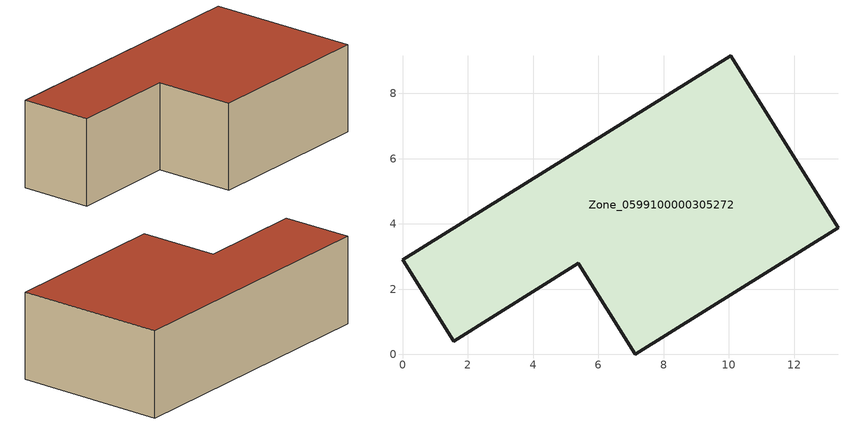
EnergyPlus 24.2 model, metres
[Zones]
Zone_0599100000305272
 floor ground (C_G): 0,2.9 10.06,9.16 13.35,3.89 7.14,0 5.38,2.8 1.57,0.4 z0
 wall outside (C_F): 10.06,9.16 0,2.9 1.57,0.4 5.38,2.8 7.14,0 13.35,3.89 10.06,9.16 z0:3.57
 roof outside (C_R): 13.35,3.89 10.06,9.16 0,2.9 1.57,0.4 5.38,2.8 7.14,0 z3.57
[BUILDING]
Pand.0599100000305272: North Axis=0; Terrain=City; Loads Convergence Tolerance Value=0.04; Temperature Convergence Tolerance Value=0.4; Solar Distribution=FullExterior; Maximum Number of Warmup Days=25; Minimum Number of Warmup Days=1
[Site:Location]
Rotterdam.The.Hague.AP_ZH_NLD Design_Conditions: Latitude=51.96; Longitude=4.45; Time Zone=1; Elevation=-4.5
[SITE:GROUNDTEMPERATURE:BUILDINGSURFACE]
18, 18, 18, 18, 18, 18, 18, 18, 18, 18, 18, 18
[MATERIAL] Thermal Absorptance=0.9; Solar Absorptance=0.7; Visible Absorptance=0.7
Name | Roughness | Thickness | Conductivity | Density | Specific Heat
G.TI.1946 | MediumSmooth | 0.15 | 1 | 540 | 1210
F.TI.1946 | Rough | 0.3 | 0.857143 | 1920 | 840
R.TI.1946 | MediumRough | 0.2 | 0.1 | 1500 | 1000
[CONSTRUCTION]
C_G: G.TI.1946
C_F: F.TI.1946
C_R: R.TI.1946
[ZONE]
Zone_0599100000305272: Type=1; Multiplier=1; Ceiling Height=Autocalculate; Volume=Autocalculate; Floor Area=autocalculate; Part of Total Floor Area=Yes
[ZONEINFILTRATION:DESIGNFLOWRATE]
Infil_Zone_0599100000305272: Zone or ZoneList or Space or SpaceList=Zone_0599100000305272; Schedule=AlwaysOn; Design Flow Rate Calculation Method=Flow/Area; Flow Rate per Floor Area=0.003; Constant Term Coefficient=1; Temperature Term Coefficient=0; Velocity Term Coefficient=0; Velocity Squared Term Coefficient=0
[HVACTEMPLATE:ZONE:IDEALLOADSAIRSYSTEM]
Zone_0599100000305272: Maximum Heating Supply Air Temperature=50; Minimum Cooling Supply Air Temperature=13; Maximum Heating Supply Air Humidity Ratio=0.0156; Minimum Cooling Supply Air Humidity Ratio=0.0077; Heating Limit=NoLimit; Cooling Limit=NoLimit; Dehumidification Control Type=ConstantSensibleHeatRatio; Cooling Sensible Heat Ratio=0.7; Dehumidification Setpoint=60; Humidification Control Type=None; Humidification Setpoint=30; Outdoor Air Method=None; Outdoor Air Flow Rate per Person=0.00944; Outdoor Air Flow Rate per Zone Floor Area=0; Outdoor Air Flow Rate per Zone=0; Demand Controlled Ventilation Type=None; Outdoor Air Economizer Type=NoEconomizer; Heat Recovery Type=None; Sensible Heat Recovery Effectiveness=0.7; Latent Heat Recovery Effectiveness=0.65
[ZONECONTROL:THERMOSTAT]
ThermostatControl_Zone_0599100000305272: Zone or ZoneList=Zone_0599100000305272; Control Type Schedule=DualSetpointControlType; Control 1=Thermostat_Zone_0599100000305272; Temperature Difference Between Cutout And Setpoint=0
[THERMOSTATSETPOINT:DUALSETPOINT]
Thermostat_Zone_0599100000305272: Heating Setpoint Temperature Schedule=HeatingSetpoint_Zone_0599100000305272; Cooling Setpoint Temperature Schedule=CoolingSetpoint_Zone_0599100000305272
[SCHEDULE:COMPACT]
HeatingSetpoint_Zone_0599100000305272: Through: 12/31, For: AllDays, Until: 24:00, 21
CoolingSetpoint_Zone_0599100000305272: Through: 12/31, For: AllDays, Until: 24:00, 24
DualSetpointControlType: Through: 12/31, For: AllDays, Until: 24:00, 4
AlwaysOn: Through: 12/31, For: AllDays, Until: 24:00, 1
